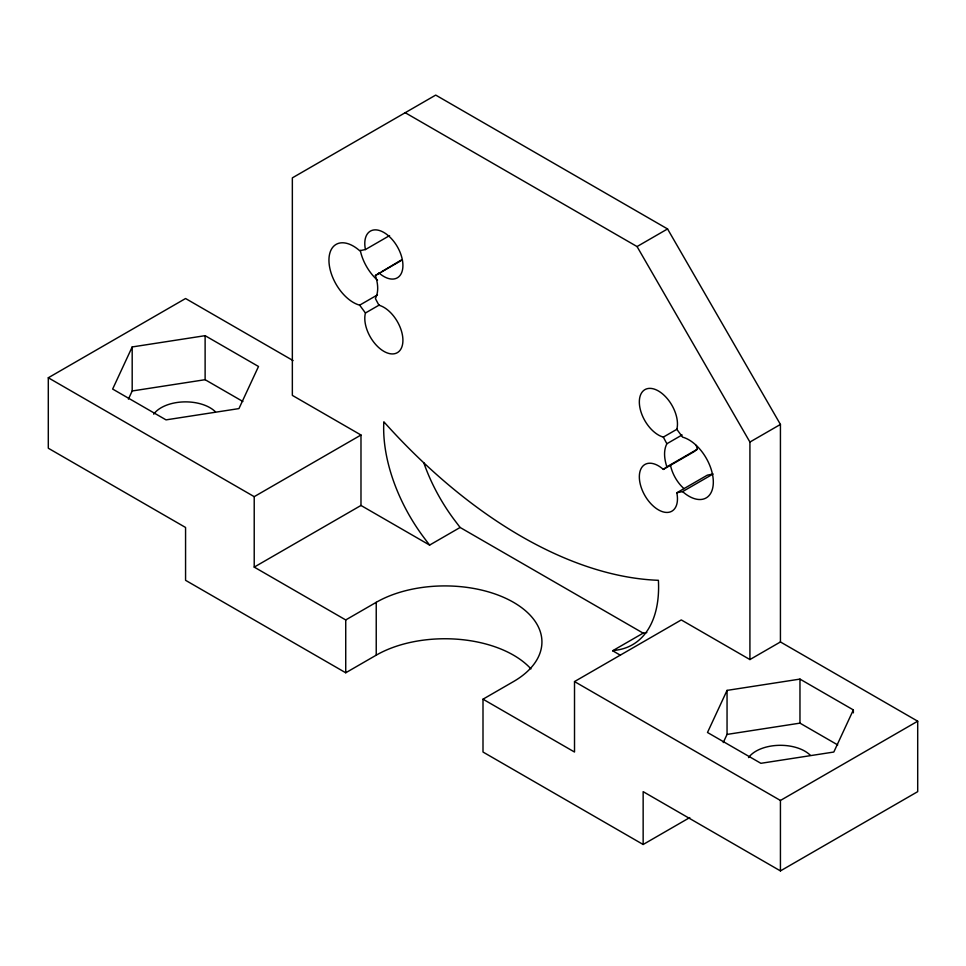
<?xml version="1.0" encoding="UTF-8"?>
<svg xmlns="http://www.w3.org/2000/svg" width="966" height="966" viewBox="0 0 966 966"><rect width="100%" height="100%" fill="white"/><g stroke="black" fill="none" stroke-linecap="round" stroke-linejoin="round"><path stroke-width="1.45" d="M643.151 844.489L643.151 791.649L780.431 870.909L917.7 791.649L917.7 721.204L780.431 641.955L749.918 659.561L681.284 619.93L574.516 681.573L574.516 752.031L483 699.191L483 752.031L643.151 844.489L689.772 817.574M723.256 742.564L727.048 734.414L727.048 690.388L799.969 679.098L853.352 709.925L853.352 712.86M780.431 870.909L780.431 800.464L917.7 721.204M837.727 744.931L799.969 723.136L799.969 679.098M682.105 434.954L666.854 443.756C663.207 450.88 664.463 459.49 666.854 466.82L663.34 469.416A26.963 15.565 60 0 0 639.407 474.958A26.963 15.565 60 0 0 660.068 510.724A26.963 15.565 60 0 0 676.816 492.769L707.329 475.163L713.101 473.98L682.6 491.597L676.816 492.769M132.185 346.951L112.648 389.056L166.031 419.872L238.952 408.594L258.502 366.488L205.118 335.673L132.185 346.951L132.185 390.976L128.406 399.127M727.048 690.388L707.498 732.482L760.882 763.309L833.815 752.031L853.352 709.925M389.588 235.595L365.438 249.542L359.666 250.713A34.51 19.924 60 0 0 328.947 260.204A34.51 19.924 60 0 0 359.666 305.159L365.438 312.996A26.963 15.565 60 0 0 382.198 350.296A26.963 15.565 60 0 0 402.846 338.378A26.963 15.565 60 0 0 378.926 305.22L375.4 298.554C379.058 291.442 377.803 282.821 375.4 275.491L401.808 259.685M696.22 445.374L697.367 449.214L693.842 451.81L663.34 469.416M530.95 668.895A97.071 56.04 0 0 0 376.233 655.165L345.731 672.771L185.569 580.312L185.569 527.472L48.3 448.224L48.3 377.766L185.569 298.518L293.06 360.572M375.4 275.491L379.215 273.293M381.763 271.82L400.83 260.82M359.666 305.159L377.465 294.884M365.438 312.996L379.421 304.93M405.213 112.708L637.053 246.559L667.554 228.942L780.431 424.436L780.431 641.955M48.3 377.766L254.215 496.657L360.982 435.014L360.982 505.46L429.616 545.09L460.118 527.472L643.151 633.141L646.809 632.561M254.215 496.657L254.215 567.102L360.982 505.46M254.215 567.102L345.731 619.943L376.233 602.325A97.071 56.04 0 0 1 513.501 602.325A97.071 56.04 0 0 1 513.501 681.573L483 699.191M682.6 491.597A34.51 19.924 60 0 0 713.319 482.106A34.51 19.924 60 0 0 682.6 437.151L676.816 429.315A26.963 15.565 60 0 0 660.068 392.015A26.963 15.565 60 0 0 639.407 403.933A26.963 15.565 60 0 0 663.34 437.103L677.323 429.025M666.854 466.82L697.367 449.214M749.918 659.561L749.918 442.054L780.431 424.436M620.413 655.25L612.649 650.758L643.151 633.141M612.649 650.758L617.515 649.973A125.797 72.631 60 0 0 658.401 580.312A458.367 264.648 60 0 1 383.852 421.804A125.797 72.631 60 0 0 424.738 538.678L429.616 545.09M132.185 390.976L205.118 379.698L242.877 401.494M727.048 734.414L799.969 723.136M667.554 228.942L435.714 95.091L292.348 177.865L292.348 395.384L360.982 435.014M574.516 681.573L780.431 800.464M460.118 527.472L455.252 521.072A125.797 72.631 60 0 1 423.76 462.702M637.053 246.559L749.918 442.054M663.34 437.103L666.854 443.756M376.233 602.325L376.233 655.165M345.731 619.943L345.731 672.771M205.118 335.673L205.118 379.698M365.438 249.542A26.963 15.565 60 0 1 382.198 231.586A26.963 15.565 60 0 1 402.846 267.365A26.963 15.565 60 0 1 378.926 272.895M377.537 280.249A34.51 19.924 60 0 1 360.282 250.363M683.976 488.639A26.963 15.565 60 0 1 670.489 465.286M153.691 414.173A34.51 19.924 0 0 1 183.311 401.916A34.51 19.924 0 0 1 215.466 411.842M748.541 757.61A34.51 19.924 0 0 1 778.173 745.354A34.51 19.924 0 0 1 810.317 755.267"/></g></svg>
